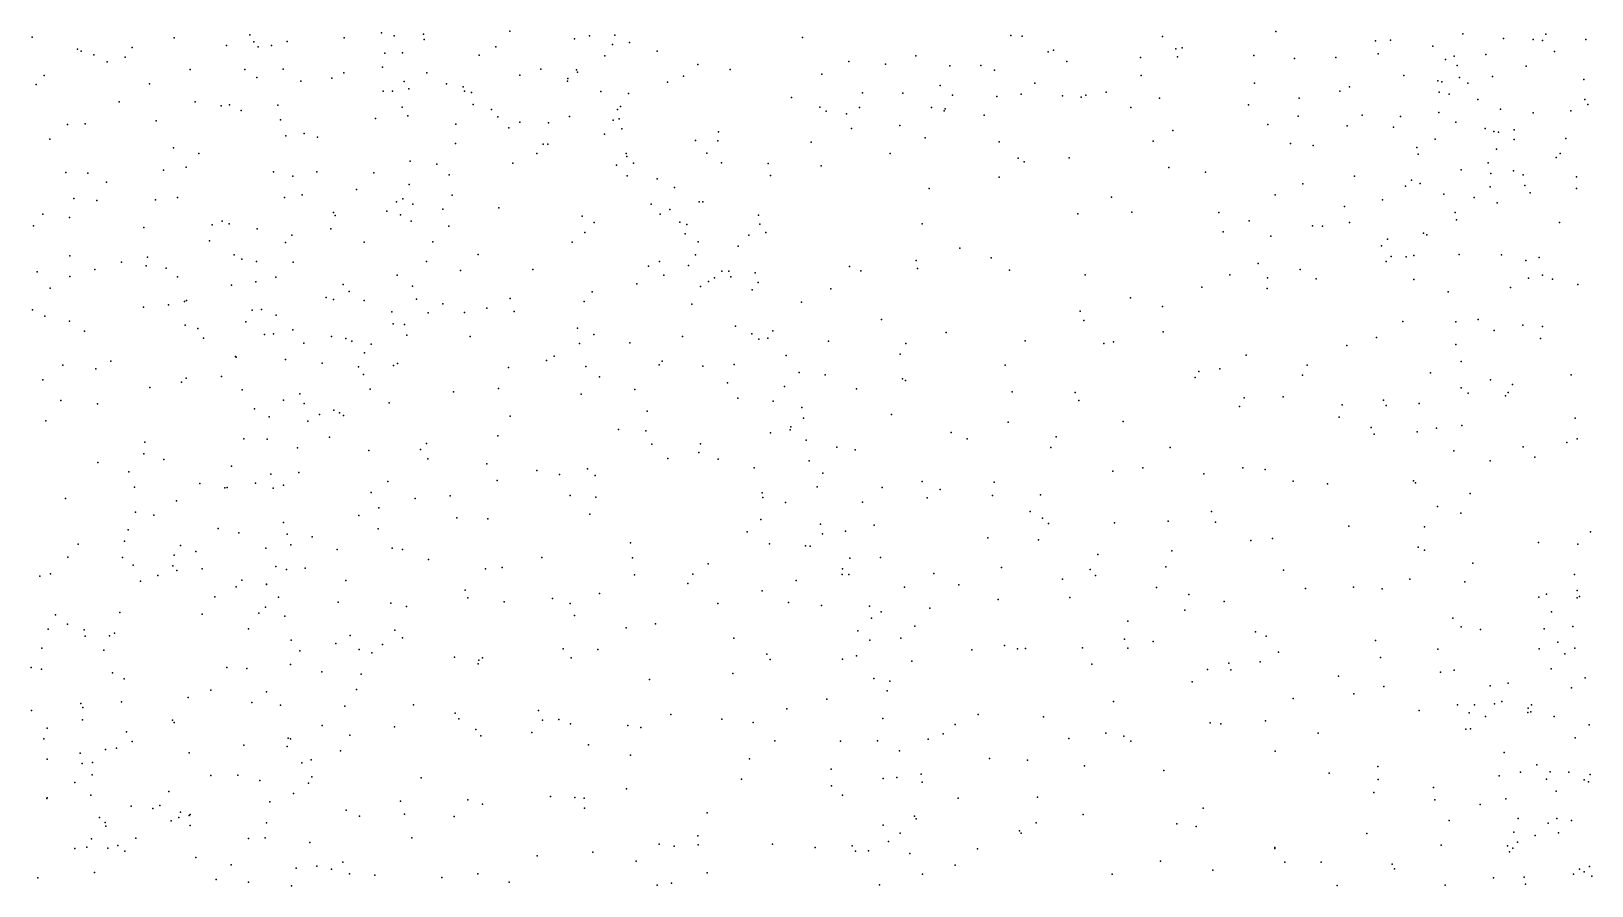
# Model space of a CAD drawing. Header units: metres. Extents: x -25 to 25, y -27.8 to 27.8.
# Drawn here: x -6.386 to -3.29, y 10.192 to 11.886 of the extents above; entities that cross this region are included whole.
import ezdxf

# ---------------------------------------------------------------- set-up
doc = ezdxf.new("R2010")
doc.units = ezdxf.units.M

msp = doc.modelspace()

# ---------------------------------------------------------------- linework, layer by layer
for p in [(-6.384, 11.8746, 17.5091), (-6.1025, 11.8728, 5.936), (-5.9987, 11.858, 3.5829), (-5.9525, 11.8788, -12.6116), (-5.9444, 11.8651, 1.1571), (-5.8783, 11.8658, 4.0131), (-5.7656, 11.8729, 5.8688), (-5.691, 11.8828, 2.0246), (-5.6664, 11.8772, -12.105), (-5.6078, 11.8804, 5.7345), (-5.6065, 11.8698, 1.8344), (-5.4366, 11.8861, 15.2556), (-5.3084, 11.8711, 4.7305), (-5.2783, 11.8773, 14.7524), (-5.2332, 11.8601, -18.8003), (-5.2282, 11.8784, 14.5868), (-5.1991, 11.8637, 12.0339), (-4.8563, 11.8739, -19.0434), (-4.4427, 11.8775, 6.7129), (-4.4205, 11.8766, 11.5283), (-4.1417, 11.8757, 11.7486), (-3.9172, 11.8857, 6.2401), (-3.7192, 11.8672, 4.6624), (-3.6896, 11.8683, 4.4577), (-3.546, 11.8812, -19.246), (-3.4652, 11.8715, 18.4711), (-3.4064, 11.8698, 14.0008), (-3.388, 11.8675, 20.7404), (-3.3811, 11.8805, -19.0897), (-3.3023, 11.8698, 6.234), (-6.2944, 11.8504, 17.6361), (-6.287, 11.8466, 5.8599), (-6.262, 11.839, 6.1154), (-6.1999, 11.8347, -15.8495), (-6.1862, 11.8536, -15.4387), (-5.9362, 11.8555, 11.347), (-5.9093, 11.8575, -16.7727), (-5.6849, 11.8427, 13.7425), (-5.6493, 11.8431, 11.7169), (-5.4974, 11.8387, 11.8855), (-5.4647, 11.8554, 4.4532), (-5.2479, 11.8372, 5.1579), (-5.1447, 11.8465, 11.5018), (-4.6313, 11.8373, 11.9642), (-4.369, 11.8455, 18.6488), (-4.3584, 11.8485, 11.9515), (-4.1858, 11.8337, 12.0872), (-4.1154, 11.8514, 5.7641), (-4.112, 11.8353, 12.42), (-4.103, 11.853, 5.531), (-3.9605, 11.8383, 18.521), (-3.8803, 11.8322, 5.056), (-3.7982, 11.8343, 18.4716), (-3.7143, 11.8416, 7.177), (-3.6056, 11.8566, 11.977), (-3.5803, 11.8302, 4.2475), (-3.5632, 11.8366, 6.2769), (-3.5006, 11.84, 20.9632), (-3.3641, 11.846, 7.8363), (-6.3607, 11.7982, 0.9805), (-6.2352, 11.8254, -16.4384), (-6.0709, 11.81, 14.1014), (-5.9625, 11.8105, 3.8336), (-5.8865, 11.811, 3.2164), (-5.7661, 11.8038, 6.0275), (-5.6895, 11.8148, 11.3523), (-5.6015, 11.8033, 4.2501), (-5.4168, 11.7988, -11.1853), (-5.3751, 11.8111, 5.5651), (-5.3043, 11.8099, 18.2612), (-5.3025, 11.8049, 15.0118), (-5.0924, 11.7973, 12.1455), (-5.0637, 11.8203, 6.6019), (-4.9996, 11.8104, 14.128), (-4.8176, 11.8012, 12.0403), (-4.7641, 11.826, 13.4595), (-4.6913, 11.8211, 6.6161), (-4.5636, 11.8173, 13.5697), (-4.502, 11.8179, -10.489), (-4.4749, 11.8092, 13.3549), (-4.3318, 11.8262, 13.1184), (-4.1842, 11.7982, 11.6111), (-3.6634, 11.7984, 13.936), (-3.5575, 11.8184, 21.2718), (-3.4873, 11.7961, 22.407), (-3.4207, 11.8169, 7.6696), (-6.3763, 11.7806, 16.6276), (-6.1516, 11.7819, 1.0235), (-5.9388, 11.7942, 16.1808), (-5.8511, 11.7874, -15.1707), (-5.7897, 11.7933, 11.6438), (-5.688, 11.7674, 18.04), (-5.6696, 11.7672, -16.0436), (-5.6462, 11.7863, 5.9293), (-5.6368, 11.7716, -11.6916), (-5.5621, 11.7817, 1.6829), (-5.5294, 11.7756, 5.8238), (-5.5265, 11.7674, 11.4225), (-5.3222, 11.7869, 15.5092), (-5.3217, 11.7921, 15.1692), (-5.2564, 11.7669, 13.4726), (-5.1237, 11.7851, 18.4256), (-4.5827, 11.7788, 13.2318), (-4.3952, 11.7831, 12.9689), (-4.2538, 11.7653, 12.4199), (-3.9596, 11.7833, 5.2746), (-3.7899, 11.7671, -18.9688), (-3.7709, 11.7759, 6.1368), (-3.5954, 11.7878, 18.452), (-3.5933, 11.7655, 21.5382), (-3.5876, 11.7857, 4.7315), (-3.5529, 11.7943, -18.9954), (-3.5359, 11.7834, 22.1073), (-3.306, 11.7904, -18.7579), (-6.2119, 11.7463, -12.6496), (-6.061, 11.7464, 6.0184), (-6.0095, 11.7384, 17.886), (-5.993, 11.7399, 11.5321), (-5.8967, 11.7396, 2.9429), (-5.65, 11.7356, -17.8496), (-5.5128, 11.7647, 18.1378), (-5.5097, 11.7409, 15.8311), (-5.2168, 11.7366, 14.7399), (-5.2014, 11.7629, 4.9807), (-4.8782, 11.7545, 13.176), (-4.8219, 11.7355, 12.9808), (-4.7431, 11.735, 12.2166), (-4.7368, 11.7643, -10.4827), (-4.6572, 11.763, 13.8029), (-4.6003, 11.7352, 12.7977), (-4.5582, 11.7591, 12.9615), (-4.4706, 11.7564, 12.1465), (-4.4222, 11.7613, 12.816), (-4.3404, 11.7582, 12.6387), (-4.3029, 11.7553, 6.7287), (-4.2942, 11.7594, 12.268), (-4.205, 11.7351, -10.462), (-4.1477, 11.7536, -18.9027), (-3.9715, 11.7404, 5.4681), (-3.871, 11.7536, 7.0964), (-3.5733, 11.7613, 21.8514), (-3.5166, 11.751, 4.539), (-3.3043, 11.7505, 8.0248), (-3.298, 11.7411, 4.227), (-6.1383, 11.7085, 11.4246), (-5.9699, 11.7289, -16.5786), (-5.8918, 11.7107, 3.4338), (-5.7029, 11.7132, 15.9535), (-5.6389, 11.7186, 1.409), (-5.4732, 11.7309, 13.6119), (-5.4606, 11.7163, 12.0121), (-5.4171, 11.706, -18.2679), (-5.3601, 11.7042, 5.736), (-5.3184, 11.717, -18.4998), (-5.2319, 11.71, -10.7969), (-5.223, 11.7312, 5.3211), (-5.2195, 11.7126, 6.5514), (-4.8093, 11.7278, 6.54), (-4.7686, 11.7225, 12.821), (-4.5747, 11.7285, 18.6463), (-4.5727, 11.732, 11.5088), (-4.4954, 11.72, 12.5208), (-3.8727, 11.7179, -10.6184), (-3.7459, 11.7195, 11.8407), (-3.6697, 11.7172, -18.6082), (-3.5937, 11.7247, 5.0593), (-3.5601, 11.7058, 20.8771), (-3.4715, 11.7315, 4.8711), (-3.4065, 11.7246, 4.6531), (-3.3318, 11.7286, 18.4541), (-6.3493, 11.6722, 17.5472), (-6.3142, 11.7015, 5.9468), (-6.2791, 11.7023, 14.2499), (-5.8812, 11.6787, 2.3071), (-5.8446, 11.6836, 3.1023), (-5.8181, 11.676, -12.6021), (-5.5438, 11.7016, 6.1726), (-5.4384, 11.6943, 6.3523), (-5.2489, 11.6819, 12.2292), (-5.2145, 11.6925, 14.9418), (-5.0229, 11.6868, 12.3772), (-4.7587, 11.6932, 12.394), (-4.6629, 11.6992, 12.5784), (-4.6127, 11.6745, 6.5263), (-4.1214, 11.689, 13.803), (-3.933, 11.7012, -18.6848), (-3.7758, 11.6988, 5.2638), (-3.6837, 11.6957, 6.0299), (-3.6011, 11.6721, 7.4178), (-3.5018, 11.6932, 7.5349), (-3.4848, 11.6872, 20.6739), (-3.4755, 11.686, 13.9782), (-3.4439, 11.6907, -16.4897), (-3.3417, 11.6737, 5.1374), (-6.1042, 11.6547, -16.1546), (-6.0539, 11.644, 1.0327), (-5.5446, 11.6634, -15.8041), (-5.3831, 11.6437, 6.1151), (-5.3707, 11.6625, 18.2678), (-5.3615, 11.6622, 5.9103), (-5.2062, 11.6435, 18.4187), (-5.0685, 11.6692, -18.7796), (-5.0461, 11.6446, 14.338), (-5.0237, 11.6686, 18.5276), (-4.8388, 11.6665, 14.0286), (-4.6823, 11.6435, 13.9179), (-4.4658, 11.6669, 6.5776), (-4.1603, 11.668, 6.7734), (-3.8878, 11.6635, 13.8465), (-3.843, 11.6598, 5.8094), (-3.6374, 11.6553, 21.2068), (-3.6347, 11.6426, 21.4067), (-3.4794, 11.6524, 5.2202), (-3.4441, 11.6714, -18.5633), (-3.3532, 11.6435, 20.4842), (-6.1235, 11.6108, -15.3668), (-6.079, 11.6169, 14.0543), (-5.6344, 11.6282, 2.018), (-5.5814, 11.6223, 11.85), (-5.4308, 11.6243, 4.3343), (-5.2248, 11.6208, 5.6885), (-5.2047, 11.6376, 15.3386), (-5.1912, 11.6244, 4.7759), (-5.0165, 11.6251, 11.5451), (-4.9241, 11.6237, 14.154), (-4.8191, 11.6194, 11.5339), (-4.4282, 11.6344, -18.8324), (-4.4165, 11.6273, -10.3999), (-4.3267, 11.6352, 18.6044), (-4.1293, 11.616, 18.5293), (-3.5491, 11.6112, 5.8991), (-3.4959, 11.6255, -17.0552), (-3.3609, 11.636, 5.8812), (-6.3175, 11.6058, 16.4177), (-6.2739, 11.605, 6.1058), (-6.2368, 11.5866, 11.4554), (-5.9054, 11.6071, 2.8467), (-5.8669, 11.5989, 11.652), (-5.8194, 11.6076, -17.311), (-5.7067, 11.6055, -17.6395), (-5.6362, 11.5821, -12.3125), (-5.5569, 11.6011, 13.7168), (-5.2042, 11.5996, 11.5414), (-5.1441, 11.5935, 12.3465), (-4.9196, 11.6001, 6.4669), (-4.4658, 11.5966, 13.833), (-4.0563, 11.6064, 11.6161), (-3.8635, 11.5835, 18.43), (-3.7609, 11.599, 5.6839), (-3.66, 11.5791, 21.0719), (-3.6477, 11.591, 5.4762), (-3.6304, 11.584, -16.8624), (-3.4906, 11.6041, 11.8803), (-3.4458, 11.6091, -10.9622), (-3.4266, 11.6017, 7.6545), (-3.4228, 11.5805, 5.5081), (-3.3204, 11.5974, -11.1723), (-6.3017, 11.5545, 0.9284), (-6.2558, 11.5505, 9.2342), (-6.1397, 11.5519, -15.8318), (-6.0961, 11.5567, 17.8001), (-5.8839, 11.5568, 17.9621), (-5.8488, 11.562, 3.5232), (-5.741, 11.5723, 2.1685), (-5.6614, 11.5482, -11.4643), (-5.6491, 11.5541, -12.0276), (-5.5512, 11.5611, 1.7482), (-5.1101, 11.5762, 6.4584), (-4.6047, 11.5742, 11.5237), (-4.243, 11.5573, 6.6212), (-3.9182, 11.5615, 11.6846), (-3.7056, 11.5517, -17.208), (-3.5838, 11.563, 5.6282), (-3.5234, 11.5568, 22.0362), (-3.4915, 11.5778, 22.2448), (-3.4124, 11.5656, 22.4498), (-3.3203, 11.5743, -17.2787), (-6.3631, 11.5236, -16.9655), (-5.7863, 11.5267, 11.2677), (-5.7835, 11.5209, 1.2316), (-5.681, 11.5295, -11.7342), (-5.6533, 11.5223, -15.3012), (-5.6292, 11.543, 11.3667), (-5.5698, 11.5333, -11.1609), (-5.4582, 11.5358, -10.9737), (-5.2934, 11.5194, 15.5503), (-5.1565, 11.543, 5.8847), (-5.1384, 11.5237, -18.4086), (-5.1195, 11.5328, 4.9053), (-5.0611, 11.548, 14.5233), (-5.0535, 11.5478, 12.4705), (-4.9435, 11.5216, 18.631), (-4.3099, 11.5241, -18.6268), (-4.2027, 11.5272, 13.8234), (-4.0299, 11.527, -18.372), (-3.7805, 11.5387, 13.858), (-3.5615, 11.5266, 18.4167), (-3.4777, 11.5462, -16.3069), (-6.3819, 11.5, 11.6161), (-6.31, 11.5165, 17.556), (-6.1629, 11.4971, 9.4238), (-6.0271, 11.5021, 16.0545), (-6.0074, 11.5098, 11.2638), (-5.9932, 11.504, 2.5768), (-5.9381, 11.4942, 2.7253), (-5.7919, 11.4942, 3.2033), (-5.6323, 11.5096, 18.12), (-5.5576, 11.4999, -15.5179), (-5.288, 11.4874, 18.4418), (-5.2693, 11.507, -18.2345), (-5.0993, 11.5074, 5.5664), (-5.0852, 11.5028, 5.395), (-4.9409, 11.5036, 13.2408), (-4.9286, 11.4872, -18.5632), (-4.6184, 11.5044, 18.6846), (-4.0216, 11.4882, 18.451), (-3.97, 11.5099, 6.8864), (-3.8442, 11.5005, -17.6917), (-3.8245, 11.4999, 7.1275), (-3.7709, 11.5072, -17.0043), (-3.5585, 11.5122, 21.8307), (-3.3541, 11.5068, 11.8885), (-6.0328, 11.4709, 13.9662), (-5.8817, 11.4674, 15.9172), (-5.8693, 11.4815, 13.8705), (-5.7257, 11.4681, 3.9205), (-5.5892, 11.4686, 1.5872), (-5.3129, 11.4678, 11.5367), (-5.0885, 11.4843, 6.1349), (-5.0628, 11.4687, 14.7741), (-4.9837, 11.4601, -10.4856), (-4.9627, 11.482, 6.3441), (-4.5442, 11.4562, -10.374), (-3.9267, 11.48, -17.9229), (-3.7076, 11.4608, -16.6999), (-3.6956, 11.4736, 7.3286), (-3.6241, 11.4856, -18.0965), (-3.6172, 11.4824, 20.7663), (-6.3098, 11.4411, 6.1935), (-6.2071, 11.4286, 16.1815), (-6.1558, 11.4384, 11.582), (-5.9834, 11.4431, -15.4654), (-5.9684, 11.4344, 9.6493), (-5.939, 11.4294, 11.6212), (-5.8663, 11.4285, 2.893), (-5.6017, 11.4297, 1.8177), (-5.4995, 11.4432, 15.6714), (-5.14, 11.4296, 15.1666), (-5.0684, 11.4428, 13.4767), (-4.6303, 11.4316, -18.5845), (-4.4817, 11.4368, 6.4239), (-3.9519, 11.4259, -10.4701), (-3.6984, 11.4293, 21.1389), (-3.6881, 11.4397, 21.295), (-3.6583, 11.439, 21.4686), (-3.6431, 11.4415, 11.7673), (-3.5533, 11.4436, -17.826), (-3.4693, 11.4427, 20.5406), (-3.4213, 11.4316, 22.3074), (-3.3943, 11.4376, 7.6785), (-6.3745, 11.409, 16.3753), (-6.3098, 11.3998, 9.0752), (-6.26, 11.4136, 11.46), (-6.1583, 11.4209, 0.9885), (-6.1185, 11.4166, -17.0019), (-6.0957, 11.399, 17.7636), (-5.9009, 11.3984, 1.1528), (-5.6602, 11.4025, 1.9667), (-5.5347, 11.4119, 4.1214), (-5.3911, 11.4136, 4.2868), (-5.1614, 11.4206, 12.2241), (-5.1312, 11.4023, 4.7287), (-5.0821, 11.4216, 11.5712), (-5.0307, 11.3972, 5.2889), (-5.016, 11.4106, 5.7589), (-5.0019, 11.4107, 14.6312), (-4.998, 11.3993, 6.0436), (-4.9499, 11.4071, 14.4497), (-4.7627, 11.4198, -10.3971), (-4.7406, 11.4111, 11.554), (-4.628, 11.4154, 14.0046), (-4.4453, 11.4124, 11.5312), (-4.295, 11.4033, -10.3776), (-4.0082, 11.4029, 11.6272), (-3.9337, 11.3973, 13.8075), (-3.8689, 11.4138, 18.4132), (-3.837, 11.3954, 11.7092), (-3.6432, 11.3937, -16.4929), (-3.4156, 11.3963, -11.1364), (-3.3883, 11.4025, -18.1283), (-3.3683, 11.3944, 20.4159), (-6.3487, 11.3765, 6.0398), (-5.9888, 11.3826, -15.9733), (-5.9406, 11.3894, -12.4979), (-5.7674, 11.3837, 2.1329), (-5.7556, 11.3701, 3.7659), (-5.63, 11.3806, 4.0038), (-5.2736, 11.3695, -10.6652), (-5.1844, 11.385, 13.6067), (-5.0586, 11.3802, 5.0377), (-5.0428, 11.3897, 14.9205), (-4.956, 11.3734, 18.7207), (-4.944, 11.3877, 12.6286), (-4.7999, 11.3752, 14.1934), (-4.0639, 11.379, 6.6533), (-3.9341, 11.3761, -17.4031), (-3.5748, 11.3695, 13.8649), (-3.4513, 11.3778, 22.1559), (-3.318, 11.384, -17.6689), (-6.3834, 11.3337, 14.2638), (-6.1637, 11.3388, 14.0402), (-6.1137, 11.3435, 9.6509), (-6.0822, 11.3503, 15.987), (-6.0778, 11.3523, 11.3075), (-5.9481, 11.3334, -15.7065), (-5.9295, 11.3342, -17.0579), (-5.8011, 11.3584, -15.8682), (-5.7866, 11.3541, 15.7751), (-5.7256, 11.3524, -12.0232), (-5.6221, 11.3551, 13.7843), (-5.5698, 11.3456, -10.9955), (-5.4822, 11.3372, 18.3509), (-5.4359, 11.3565, 15.5569), (-5.2894, 11.3502, 15.4174), (-5.0755, 11.3451, 4.8794), (-4.858, 11.3488, -18.3253), (-4.3053, 11.3314, 18.681), (-4.2056, 11.3577, -18.1308), (-4.1421, 11.3401, 18.5655), (-6.3594, 11.3214, 17.4314), (-6.31, 11.3116, 0.9441), (-6.0805, 11.3036, 11.4941), (-5.9601, 11.3101, 15.852), (-5.9003, 11.3232, 13.8698), (-5.671, 11.3299, 9.6588), (-5.668, 11.3062, -11.1836), (-5.6454, 11.3047, 1.6955), (-5.5989, 11.3278, -17.7357), (-5.5268, 11.3284, 11.4629), (-5.4283, 11.3304, 11.7838), (-4.989, 11.3017, 13.426), (-4.6993, 11.3144, 18.8261), (-4.2977, 11.3125, 6.4458), (-3.6652, 11.3105, 7.3055), (-3.5599, 11.3099, 11.7826), (-3.5155, 11.3145, 21.8669), (-3.4267, 11.3036, 13.8954), (-3.3878, 11.3008, -16.1025), (-6.2806, 11.2915, 9.5185), (-6.0556, 11.2971, 9.2663), (-6.0441, 11.2775, 13.9389), (-5.9233, 11.2851, 9.9005), (-5.9058, 11.2859, 11.5326), (-5.867, 11.2943, 2.2163), (-5.7907, 11.2806, 3.0643), (-5.7617, 11.2769, 9.4113), (-5.7502, 11.2715, 3.5082), (-5.641, 11.2837, 18.1682), (-5.5152, 11.2808, 11.6618), (-5.3026, 11.2973, 18.5665), (-5.2699, 11.285, 4.4282), (-5.0938, 11.2811, 12.1863), (-4.9563, 11.2865, 14.8271), (-4.9429, 11.2759, 5.3376), (-4.9246, 11.2774, 14.6702), (-4.915, 11.2921, 5.8542), (-4.8047, 11.2715, 14.3286), (-4.5712, 11.2891, -18.2259), (-4.4143, 11.2724, 13.8847), (-4.2388, 11.2703, 11.5683), (-4.1404, 11.2904, 13.7961), (-3.7173, 11.2788, 21.0175), (-3.4841, 11.2929, 7.5509), (-3.3921, 11.2767, -11.3337), (-5.981, 11.2414, 1.1614), (-5.9796, 11.2402, 2.5871), (-5.8453, 11.2675, 1.2638), (-5.725, 11.2487, 11.2952), (-5.7115, 11.2659, 1.4996), (-5.3488, 11.2422, 4.2828), (-5.2983, 11.267, 13.7051), (-5.1983, 11.2681, 11.9932), (-4.8883, 11.2434, 12.643), (-4.6626, 11.246, 6.2773), (-4.6513, 11.267, 11.562), (-4.2581, 11.267, -17.9301), (-3.9759, 11.2436, 6.6677), (-3.776, 11.263, 6.9961), (-3.5601, 11.265, 18.4209), (-6.3237, 11.2241, 16.1145), (-6.2583, 11.2169, 15.9651), (-6.2285, 11.232, -12.3749), (-5.8816, 11.2355, 11.1674), (-5.8093, 11.2278, -12.3039), (-5.7371, 11.2208, 1.9082), (-5.6677, 11.2236, 15.5597), (-5.6597, 11.2275, 3.9169), (-5.4392, 11.2196, 18.4617), (-5.3641, 11.2334, 11.5935), (-5.2858, 11.2214, 15.2732), (-5.1405, 11.225, 15.1228), (-5.1346, 11.2323, 13.5933), (-5.054, 11.222, 11.5959), (-4.9917, 11.2251, 5.0323), (-4.8627, 11.2098, -18.1553), (-4.4542, 11.2241, 18.8407), (-4.0698, 11.2112, -17.5956), (-4.0284, 11.2166, -10.4474), (-3.8549, 11.2242, 11.8005), (-3.6103, 11.2089, 13.7964), (-3.5495, 11.2311, -16.303), (-6.363, 11.1947, 8.9375), (-6.1508, 11.1797, -17.1415), (-6.0883, 11.1904, 9.7637), (-6.0787, 11.198, 15.727), (-6.009, 11.2017, 11.3928), (-5.7269, 11.2056, -17.325), (-5.4589, 11.1779, 4.1398), (-5.2588, 11.2009, -18.0293), (-5.0048, 11.1891, 18.8137), (-4.8919, 11.1821, 5.4701), (-4.8111, 11.2048, 11.5893), (-4.7486, 11.1772, 14.219), (-4.6575, 11.1968, 14.0777), (-4.6514, 11.1936, -10.3827), (-4.077, 11.1998, 6.5556), (-3.8641, 11.2042, 6.7782), (-3.5493, 11.179, -11.0148), (-3.4914, 11.1951, 7.3273), (-3.4478, 11.1855, 20.4883), (-3.331, 11.2052, 22.2224), (-6.3274, 11.154, 15.7344), (-6.2547, 11.1475, 14.1699), (-5.9679, 11.1754, 2.2473), (-5.8857, 11.1546, 2.0987), (-5.853, 11.1671, 11.4123), (-5.8446, 11.1481, 2.8991), (-5.7135, 11.1764, 3.7342), (-5.676, 11.1494, 9.8883), (-5.5483, 11.1713, 15.4242), (-5.295, 11.1664, 11.7713), (-5.1884, 11.1756, -10.5531), (-4.9845, 11.1589, -10.4484), (-4.9145, 11.1524, 5.1842), (-4.4398, 11.171, 11.5736), (-4.3148, 11.1696, 13.8133), (-4.3081, 11.154, 18.797), (-3.98, 11.1591, 13.7209), (-3.9023, 11.161, -16.9511), (-3.7854, 11.1457, 18.4254), (-3.7037, 11.155, 20.926), (-3.6327, 11.1484, 20.7357), (-3.5353, 11.1683, 21.7497), (-3.4613, 11.1631, 13.8296), (-3.4563, 11.1696, 21.9651), (-5.9431, 11.1372, 1.276), (-5.9138, 11.1216, -17.0858), (-5.8146, 11.1262, 13.8568), (-5.7856, 11.1352, 10.0053), (-5.7747, 11.1296, 3.1042), (-5.7669, 11.124, 15.4622), (-5.4362, 11.1232, 15.2854), (-5.1645, 11.1326, 11.6786), (-4.8575, 11.1403, 13.0594), (-4.8544, 11.1191, 5.7011), (-4.6795, 11.126, 18.9332), (-3.9888, 11.1424, 18.4868), (-3.7913, 11.1211, 13.7075), (-3.6983, 11.1444, 21.3415), (-3.3235, 11.1189, 20.3916), (-6.3569, 11.1138, 14.3794), (-5.8377, 11.113, -11.5919), (-5.4608, 11.0843, -17.7987), (-5.221, 11.0968, 13.6648), (-5.1668, 11.0938, 15.0346), (-4.9197, 11.0898, 12.2834), (-4.8802, 11.0956, 14.7323), (-4.8795, 11.1017, 12.4637), (-4.5608, 11.0907, 13.9594), (-4.4482, 11.1112, 6.3199), (-4.2202, 11.1121, 11.6986), (-3.7278, 11.1008, -16.6772), (-3.7219, 11.0873, 21.0979), (-3.6364, 11.0922, 6.9287), (-3.5981, 11.099, 21.6162), (-3.5481, 11.1047, 11.9247), (-6.1607, 11.0714, 15.4799), (-5.9647, 11.0782, 2.5834), (-5.9183, 11.0773, 10.0882), (-5.8582, 11.0599, 1.9036), (-5.7947, 11.0812, 9.3332), (-5.7165, 11.0547, 3.491), (-5.6141, 11.057, 9.449), (-5.6021, 11.069, 15.3132), (-5.1551, 11.0676, 11.843), (-5.0587, 11.0682, -18.0327), (-4.8486, 11.0754, 12.6646), (-4.788, 11.0612, 14.3805), (-4.7519, 11.0565, 6.1365), (-4.5292, 11.0778, -17.9625), (-4.3635, 11.0608, -17.8288), (-4.3527, 11.0817, -10.3902), (-4.1268, 11.061, 18.6922), (-3.5637, 11.0542, 20.6272), (-3.4262, 11.0624, 7.0558), (-3.3394, 11.0707, 18.5375), (-3.3194, 11.0778, 7.2056), (-6.2539, 11.0314, 15.3299), (-6.1631, 11.048, 1.1487), (-6.1233, 11.0373, -12.3343), (-5.9891, 11.0239, 2.1945), (-5.5991, 11.0382, 3.9397), (-5.4821, 11.0283, 4.089), (-5.1231, 11.0391, 4.59), (-5.0616, 11.0511, 13.5137), (-5.0232, 11.038, 12.026), (-4.8431, 11.0347, 12.9137), (-3.4919, 11.0343, 21.8145), (-3.4033, 11.0416, 11.9187), (-6.1924, 11.0126, 17.7377), (-5.9111, 11.0077, 2.721), (-5.8551, 11.0111, 15.2788), (-5.6789, 10.9932, -17.1514), (-5.4616, 10.9952, 13.752), (-5.3828, 11.0153, 15.0787), (-5.3379, 11.0076, -10.5937), (-5.2823, 11.0188, -17.9054), (-5.2675, 11.0056, 18.6837), (-4.9522, 11.0203, 11.6624), (-4.8158, 11.0101, 5.849), (-4.6184, 10.9932, -21.8434), (-4.4761, 10.9922, 13.8704), (-4.2402, 11.014, 6.4304), (-4.1806, 11.0207, -17.5781), (-4.0599, 11.0084, 13.673), (-3.9826, 11.0208, -17.1165), (-3.9385, 11.0175, 11.9847), (-3.8827, 10.9939, 18.4888), (-3.6439, 10.9948, 18.4638), (-6.181, 10.982, 15.1806), (-6.0514, 10.9893, 13.9994), (-6.0024, 10.981, 9.9728), (-5.9976, 10.9818, 1.4233), (-5.9415, 10.99, 9.2264), (-5.9059, 10.9805, 1.7697), (-5.8856, 10.9864, -12.0755), (-5.712, 10.9717, 13.8257), (-5.6248, 10.96, -10.8422), (-5.5552, 10.9648, 15.0942), (-5.3172, 10.9656, 13.6931), (-5.266, 10.9621, 14.9621), (-4.9362, 10.9707, 4.9473), (-4.9346, 10.9617, 18.9062), (-4.8267, 10.983, 5.5138), (-4.6982, 10.9814, 11.6861), (-4.6089, 10.9613, 18.9983), (-4.5827, 10.9779, 6.2816), (-4.4793, 10.9659, 11.7139), (-4.3836, 10.967, -21.7519), (-3.8147, 10.989, 6.6823), (-3.6401, 10.9905, 21.5069), (-3.5317, 10.9695, 13.7255), (-6.3184, 10.9597, 15.0028), (-6.1791, 10.9327, 14.3175), (-6.0979, 10.9552, 9.117), (-5.6968, 10.9414, 9.9867), (-4.8897, 10.9516, 12.1514), (-4.7373, 10.9528, -21.5986), (-4.4045, 10.9342, 6.346), (-4.0447, 10.9341, -10.5291), (-3.5964, 10.9438, -16.462), (-3.5499, 10.9307, 6.7738), (-6.1431, 10.9264, 9.773), (-6.0151, 10.9004, 15.0754), (-5.8857, 10.9125, 18.0766), (-5.736, 10.9263, 15.1182), (-5.6981, 10.8999, 3.6661), (-5.5418, 10.9215, -17.4042), (-5.4802, 10.9197, 18.4952), (-5.278, 10.9287, 4.3246), (-4.939, 10.9178, 14.7211), (-4.8206, 10.9086, 14.6056), (-4.7137, 10.907, 6.1661), (-4.38, 10.9207, 18.9362), (-4.3679, 10.9101, -22.0075), (-4.2369, 10.9112, 18.8358), (-4.1308, 10.9149, 11.9805), (-4.0368, 10.9127, 18.6432), (-3.7721, 10.9048, 12.1075), (-3.6218, 10.9039, -11.1664), (-6.293, 10.8693, 17.8085), (-6.2008, 10.8753, 14.6926), (-6.194, 10.8974, 1.2905), (-5.9745, 10.8915, 2.5332), (-5.8785, 10.8889, 13.8815), (-5.8711, 10.8679, -11.5442), (-5.8288, 10.8835, -11.2496), (-5.1971, 10.8719, 13.5889), (-4.9655, 10.8934, 11.835), (-4.9214, 10.8702, 13.2177), (-4.8164, 10.8898, 12.4258), (-4.7708, 10.8947, 6.0194), (-4.4885, 10.8821, -21.4356), (-4.388, 10.878, 11.8623), (-3.9665, 10.8767, 12.0968), (-3.9237, 10.8803, -16.9695), (-3.3958, 10.8724, 12.0186), (-3.3179, 10.8695, 22.0433), (-3.2929, 10.8939, 13.8247), (-6.3136, 10.8433, 9.5511), (-6.2048, 10.8426, -17.206), (-6.1029, 10.8471, 14.9054), (-6.0902, 10.8666, 1.5637), (-6.0599, 10.8545, -12.2087), (-5.9205, 10.8616, 10.1083), (-5.7794, 10.8588, 3.07), (-5.6698, 10.861, 18.3152), (-5.6497, 10.8588, 9.4141), (-5.5982, 10.839, 9.5731), (-5.3731, 10.8428, 18.5983), (-5.1935, 10.8419, 4.4412), (-4.8503, 10.8662, 12.9883), (-4.8406, 10.8655, -22.0964), (-4.7621, 10.8416, 5.6313), (-4.7012, 10.8425, 11.8175), (-4.27, 10.8489, -21.5154), (-4.1232, 10.8557, 6.4946), (-3.6348, 10.8633, 20.8303), (-3.6223, 10.8575, 13.6471), (-6.3688, 10.8055, 0.9337), (-6.3478, 10.8107, 8.722), (-6.1839, 10.8274, 1.44), (-6.135, 10.8069, 9.6458), (-6.1054, 10.8264, 2.2406), (-6.0971, 10.8171, 18.0317), (-6.0468, 10.8203, 2.3983), (-5.9009, 10.8252, 9.2486), (-5.8797, 10.8189, 14.9598), (-5.8429, 10.8219, 2.8907), (-5.4851, 10.8202, 13.7277), (-5.4516, 10.8227, 14.8764), (-5.1894, 10.8087, 14.8021), (-5.0734, 10.81, -21.9902), (-5.0435, 10.8302, -17.8319), (-4.7775, 10.8094, 14.3511), (-4.7768, 10.8201, 5.4768), (-4.7644, 10.8093, 12.1908), (-4.5954, 10.8108, 13.9678), (-4.4613, 10.8229, 13.8428), (-4.2855, 10.8193, -10.4668), (-4.2745, 10.8068, 12.0219), (-4.1354, 10.8245, -21.7352), (-3.902, 10.8178, -10.7117), (-3.5259, 10.8314, 20.6918), (-3.3245, 10.8093, 18.5975), (-6.1697, 10.7956, 1.8905), (-5.9799, 10.7847, 9.714), (-5.9682, 10.7979, 18.1509), (-5.9197, 10.7891, 9.8682), (-5.9192, 10.7897, -11.8876), (-5.7622, 10.7973, 9.8212), (-5.5251, 10.7782, -17.0431), (-5.0835, 10.7912, 4.647), (-4.9362, 10.777, 4.9091), (-4.8688, 10.7971, -21.3798), (-4.654, 10.7843, -10.3888), (-4.5462, 10.7886, 11.9339), (-4.3401, 10.7996, 6.4188), (-4.1536, 10.7834, -22.1885), (-3.8583, 10.7814, 12.1552), (-3.763, 10.7839, -10.8996), (-3.7062, 10.7809, 6.6136), (-3.6515, 10.7996, 21.016), (-3.5422, 10.7943, 18.5369), (-3.3192, 10.7774, 20.4973), (-6.0218, 10.7646, 9.5001), (-5.9213, 10.7446, 2.695), (-5.8956, 10.7639, -21.6896), (-5.7774, 10.7545, 9.6318), (-5.6727, 10.7521, -21.7911), (-5.6418, 10.7454, 13.7488), (-5.5199, 10.7631, -10.6056), (-5.4478, 10.7546, 4.1325), (-5.352, 10.7617, -17.4476), (-5.317, 10.7519, 13.6191), (-5.259, 10.7714, -17.6624), (-5.0243, 10.7519, 18.862), (-4.884, 10.7537, -22.2961), (-4.8183, 10.7474, 14.5587), (-4.7231, 10.7465, 14.1712), (-4.468, 10.7592, -22.3847), (-4.3256, 10.7634, -17.4512), (-4.0893, 10.7693, 13.6355), (-4.0193, 10.7554, -21.9112), (-3.3951, 10.7643, 21.8926), (-3.3798, 10.7704, 6.6871), (-3.3189, 10.763, 23.3935), (-3.3147, 10.7653, 23.5739), (-6.3383, 10.7289, 9.3339), (-6.2103, 10.7338, 2.1294), (-6.0471, 10.7304, 14.4605), (-5.9348, 10.7323, -21.9337), (-5.8829, 10.7262, 14.7719), (-5.3082, 10.7277, -21.778), (-4.7193, 10.7226, 5.8396), (-4.6997, 10.7353, 6.1602), (-4.6034, 10.7421, 6.3284), (-4.2107, 10.7165, -17.2323), (-4.0973, 10.7386, 12.1425), (-3.5662, 10.7222, 20.8697), (-3.3704, 10.7348, 13.771), (-6.3523, 10.701, 0.4231), (-6.3145, 10.7103, 1.51), (-6.2811, 10.6992, 18.0734), (-6.2794, 10.6869, 1.999), (-6.2308, 10.6873, 8.8496), (-6.2208, 10.6931, 9.2179), (-5.9548, 10.7014, 14.0591), (-5.7534, 10.6882, 18.4047), (-5.6649, 10.6987, -22.0041), (-5.6494, 10.6838, 14.7711), (-5.2059, 10.7031, 18.7154), (-5.148, 10.7114, 4.5134), (-4.9921, 10.6831, 13.279), (-4.7461, 10.6972, 18.9592), (-4.6613, 10.6826, -17.6058), (-4.6329, 10.7064, -21.1835), (-3.9572, 10.6957, -21.6961), (-3.936, 10.6867, 6.5413), (-3.5493, 10.7052, 21.5091), (-3.511, 10.6998, 6.5952), (-3.3847, 10.7016, -11.0837), (-3.3278, 10.7062, 23.7589), (-6.3649, 10.663, 1.214), (-6.2418, 10.6588, 0.6749), (-5.8702, 10.6786, -11.4107), (-5.8531, 10.6577, -11.1794), (-5.7821, 10.6723, -21.4619), (-5.7354, 10.6607, 3.5774), (-5.7106, 10.6538, -10.7528), (-5.6891, 10.6702, 3.8755), (-5.3307, 10.6618, 18.6242), (-5.2623, 10.6605, -22.1134), (-4.9271, 10.6511, -10.3547), (-4.7222, 10.679, 5.5627), (-4.5201, 10.6598, 13.9148), (-4.4552, 10.6681, 18.9302), (-4.4298, 10.6618, 6.4453), (-4.4135, 10.6624, -21.1401), (-4.3004, 10.6635, 12.1368), (-4.217, 10.6809, -22.4532), (-4.2107, 10.6633, 18.7906), (-4.1606, 10.6763, -21.2884), (-3.9118, 10.6554, 18.5952), (-3.7194, 10.6783, -16.6576), (-3.5957, 10.661, 21.2837), (-3.3943, 10.6618, 23.1836), (-3.3573, 10.6751, -19.3924), (-3.3434, 10.652, 22.9925), (-3.324, 10.6631, 12.071), (-6.3862, 10.6246, 8.5352), (-6.3655, 10.6211, 9.1346), (-5.9983, 10.6247, -21.4295), (-5.9587, 10.6227, 14.1934), (-5.8718, 10.6304, 14.6352), (-5.5463, 10.6455, -21.4929), (-5.4996, 10.6319, 14.7176), (-5.4979, 10.6392, 18.5391), (-5.4911, 10.6442, -16.7979), (-5.3151, 10.6441, 14.7013), (-4.9201, 10.6406, 14.6241), (-4.7765, 10.6413, 14.3858), (-4.7487, 10.6477, 5.3808), (-4.6392, 10.6374, 12.2156), (-4.2819, 10.6315, 6.4861), (-4.0524, 10.6207, 18.6546), (-4.01, 10.6334, -16.992), (-4.006, 10.6201, -22.4674), (-3.9483, 10.6362, 13.6059), (-3.7092, 10.6448, 6.5413), (-3.5629, 10.6193, 12.1927), (-3.3707, 10.6221, 6.5945), (-6.225, 10.6142, -21.8519), (-6.2015, 10.6025, 0.8782), (-5.8099, 10.6162, 3.1804), (-5.7318, 10.6114, -22.1852), (-5.1593, 10.6007, -22.3692), (-4.994, 10.6127, -17.4822), (-4.7146, 10.6031, 12.7188), (-4.683, 10.5973, 12.5356), (-4.0833, 10.596, 12.2197), (-3.7928, 10.6077, 13.6094), (-3.5905, 10.6157, -16.3948), (-3.4921, 10.5886, -10.9048), (-3.4564, 10.5938, 23.4983), (-3.3033, 10.6039, 13.8279), (-6.0748, 10.5655, -22.1647), (-6.0296, 10.58, 2.5035), (-5.9195, 10.5763, 18.4322), (-5.7411, 10.581, -16.8219), (-4.8079, 10.5617, 5.2197), (-4.6882, 10.5785, 5.6766), (-3.8827, 10.5634, -10.7287), (-3.7623, 10.5725, -21.5738), (-3.7029, 10.5871, -21.8929), (-3.4686, 10.5575, 20.8641), (-3.3304, 10.5842, 23.9634), (-6.3858, 10.5393, -0.8661), (-6.288, 10.5532, -21.6234), (-6.2836, 10.5455, 8.9615), (-6.2074, 10.5564, 0.5143), (-5.9485, 10.5552, -17.0322), (-5.8915, 10.5503, 2.9731), (-5.7638, 10.5479, 3.7444), (-5.6281, 10.551, 4.0159), (-5.5452, 10.5341, 13.6345), (-5.3798, 10.5397, 13.553), (-5.1173, 10.5317, 13.4137), (-4.8869, 10.5429, 13.1573), (-4.5078, 10.5314, -17.2895), (-4.3778, 10.5271, 12.2487), (-4.2392, 10.5571, 13.7435), (-3.6329, 10.5393, 18.5757), (-3.5567, 10.5508, 13.6808), (-3.5334, 10.5349, 6.5248), (-3.5228, 10.5507, 21.1187), (-3.5008, 10.5278, 21.3555), (-3.4831, 10.553, 21.5279), (-3.4168, 10.5352, 21.6985), (-3.4166, 10.5441, 18.5938), (-3.4108, 10.5371, -19.2357), (-3.41, 10.5507, -16.234), (-3.3646, 10.5276, 22.7617), (-6.3548, 10.5047, -0.4737), (-6.2847, 10.521, 0.2344), (-6.197, 10.4971, 1.1384), (-6.1061, 10.5204, -12.1482), (-6.1027, 10.5157, 18.3762), (-5.8093, 10.5097, -10.883), (-5.6654, 10.507, 14.6238), (-5.5378, 10.5229, -16.5054), (-5.5043, 10.5021, -21.2693), (-5.3933, 10.4961, 14.6525), (-5.3717, 10.5204, -10.4124), (-5.3397, 10.5218, 4.3188), (-5.3166, 10.5133, -16.8187), (-5.2023, 10.5099, 14.6475), (-5.1769, 10.506, 18.6698), (-5.0161, 10.5223, 18.7689), (-4.9538, 10.516, 4.8967), (-4.6968, 10.5234, 6.2517), (-4.5535, 10.5117, -20.9981), (-4.0473, 10.5152, 13.6663), (-4.0262, 10.5131, 6.5177), (-3.9376, 10.5191, -21.2287), (-3.5401, 10.5026, -21.768), (-3.5306, 10.5034, 23.264), (-3.2954, 10.5108, 21.9077), (-6.3609, 10.4835, -0.2151), (-6.2171, 10.4649, -21.3709), (-6.186, 10.4777, 2.3452), (-5.9646, 10.471, -11.8565), (-5.8781, 10.4678, 3.2636), (-5.8766, 10.4847, 14.3886), (-5.8717, 10.4833, -11.3134), (-5.7544, 10.4903, 13.7448), (-5.4939, 10.4892, -22.3618), (-5.2804, 10.4717, -22.4872), (-4.9108, 10.479, -21.094), (-4.7806, 10.4784, -17.2666), (-4.7072, 10.4795, 12.8587), (-4.6069, 10.4825, 12.3833), (-4.577, 10.4931, 18.8637), (-4.3274, 10.4838, -20.983), (-4.2545, 10.4944, 18.7241), (-4.2186, 10.4884, -17.097), (-4.2048, 10.4787, 6.5288), (-3.833, 10.4942, 12.2402), (-3.3229, 10.4851, 12.1212), (-6.3546, 10.4428, 2.1904), (-6.2893, 10.4547, 0.0869), (-6.2848, 10.4341, 1.3149), (-6.2645, 10.4364, -17.1571), (-6.239, 10.4622, 8.5177), (-6.0728, 10.4554, 0.8317), (-5.8496, 10.4359, 3.5364), (-5.8306, 10.4419, 13.8877), (-5.7727, 10.4593, 3.8888), (-5.1974, 10.4509, 4.5172), (-4.9615, 10.4436, -10.3112), (-4.6633, 10.4595, 5.9271), (-4.4852, 10.4444, -22.777), (-4.41, 10.441, 13.9029), (-3.9183, 10.4588, -22.7002), (-3.4642, 10.4561, -21.9718), (-6.2652, 10.412, -22.1807), (-6.0296, 10.4109, 0.9898), (-5.9765, 10.411, 2.7687), (-5.8295, 10.4082, -22.3965), (-5.6125, 10.4062, 18.6081), (-4.9773, 10.4033, 13.3111), (-4.799, 10.4231, 14.4806), (-4.6961, 10.4048, -10.3553), (-4.6691, 10.4067, 5.5453), (-4.6204, 10.413, 12.5418), (-4.2965, 10.4297, -10.4911), (-4.1395, 10.4207, -22.8152), (-3.811, 10.4154, -21.0929), (-3.7144, 10.4285, 13.6664), (-3.7142, 10.4029, -16.4229), (-3.4737, 10.4099, -22.2245), (-3.4315, 10.417, 21.0222), (-3.3992, 10.4318, -10.6846), (-3.3801, 10.4031, 21.5911), (-3.3731, 10.4179, 22.6376), (-3.3356, 10.4175, -18.5716), (-3.2933, 10.4128, -19.9138), (-6.2995, 10.3966, -0.639), (-6.2677, 10.3719, -0.0502), (-6.1129, 10.379, 1.2841), (-5.9327, 10.4008, 3.1283), (-5.8659, 10.3752, 14.2084), (-5.836, 10.3951, 3.7596), (-5.205, 10.3841, 13.4742), (-4.7987, 10.3903, 18.7716), (-4.7764, 10.3717, 13.0808), (-4.6188, 10.3975, 14.1962), (-3.7224, 10.3766, 6.5001), (-3.6044, 10.3865, 23.3895), (-3.3612, 10.3795, -21.3349), (-3.3051, 10.4019, 13.9122), (-3.2967, 10.3982, 21.7856), (-6.355, 10.3653, 8.8097), (-6.3546, 10.3665, 8.1623), (-6.1877, 10.35, 8.4126), (-6.1446, 10.3455, 0.3263), (-6.1307, 10.3512, 8.124), (-5.9128, 10.3585, 3.3932), (-5.7615, 10.3416, -16.4517), (-5.6534, 10.3596, 13.6294), (-5.5202, 10.3625, 4.2111), (-5.4912, 10.354, 14.5764), (-5.3559, 10.369, 18.6215), (-5.3076, 10.3671, 4.4321), (-5.289, 10.3658, -16.5998), (-5.2888, 10.3458, -21.1437), (-4.5472, 10.3658, 18.7539), (-4.3899, 10.3677, 12.3811), (-4.0611, 10.346, 18.6057), (-3.6019, 10.3624, 23.0242), (-3.5119, 10.3534, 22.7605), (-3.4604, 10.3646, 12.1977), (-6.2509, 10.3275, -0.3442), (-6.2398, 10.3171, 8.6023), (-6.2384, 10.3104, -0.5033), (-6.1087, 10.3204, 18.4898), (-6.0934, 10.3274, 7.8142), (-6.0902, 10.3377, 2.5915), (-6.073, 10.3313, -12.0421), (-6.071, 10.3332, 0.4659), (-6.0708, 10.3118, -16.9949), (-5.9191, 10.317, -16.8452), (-5.7349, 10.3298, -10.6952), (-5.6456, 10.3341, 4.126), (-5.5473, 10.3295, -22.5447), (-5.0452, 10.3368, -16.9731), (-4.6963, 10.3124, 12.958), (-4.6336, 10.3302, 12.741), (-4.6303, 10.325, 6.5798), (-4.3922, 10.3167, 18.6696), (-4.2992, 10.3332, 13.89), (-4.1135, 10.3148, -16.9051), (-3.5734, 10.3213, 23.6807), (-3.436, 10.3256, 6.5315), (-3.3769, 10.316, -20.9469), (-3.3595, 10.3254, 21.4597), (-3.3303, 10.3213, -16.1452), (-6.2668, 10.2853, 2.4203), (-6.1787, 10.2862, 0.1274), (-5.955, 10.2859, 0.6549), (-5.9219, 10.2873, 18.5968), (-5.6314, 10.2867, -21.0778), (-5.0637, 10.2912, 14.5745), (-4.6856, 10.2797, 6.3826), (-4.6621, 10.2966, 6.1184), (-4.4256, 10.3011, -17.1052), (-4.4223, 10.2966, 14.0048), (-4.0748, 10.3092, 13.7931), (-3.7362, 10.2955, 18.5759), (-3.4449, 10.2981, -18.9102), (-3.4026, 10.2915, -19.4445), (-3.3563, 10.2969, 21.2917), (-6.2995, 10.2658, 7.9385), (-6.2761, 10.2684, -1.1094), (-6.2344, 10.2667, -0.8646), (-6.2146, 10.2719, -0.1608), (-6.2003, 10.2608, 1.4835), (-6.0595, 10.2481, 2.9334), (-5.8334, 10.2778, 3.9285), (-5.3822, 10.2516, 13.5232), (-5.2717, 10.2585, -10.3718), (-5.1403, 10.2748, -16.7667), (-5.1104, 10.2702, -15.1776), (-5.0632, 10.2732, 4.8103), (-4.9153, 10.2748, 5.0365), (-4.8312, 10.2681, -20.9421), (-4.7576, 10.2713, 18.6697), (-4.7506, 10.2606, -22.8583), (-4.7254, 10.2613, 14.388), (-4.6431, 10.2562, 5.9655), (-4.5087, 10.2654, 12.5817), (-3.9191, 10.2678, -22.8886), (-3.9191, 10.2659, 18.5667), (-3.589, 10.2724, -20.8271), (-3.4577, 10.2712, 22.6069), (-3.4533, 10.2592, 24.0432), (-3.4466, 10.2663, -19.1845), (-3.4375, 10.2782, 13.9036), (-6.2606, 10.2182, 7.7891), (-5.9893, 10.2334, -21.0833), (-5.8604, 10.2267, -16.6081), (-5.8196, 10.2306, 1.2054), (-5.7907, 10.2251, 0.9099), (-5.7682, 10.2387, 7.9964), (-5.1858, 10.2407, 4.6454), (-5.0455, 10.2175, 18.614), (-4.5533, 10.2331, -20.8294), (-4.1459, 10.2407, -10.527), (-4.042, 10.2231, 12.3935), (-3.8993, 10.2389, -20.8229), (-3.8268, 10.2391, 12.3189), (-3.686, 10.2348, 23.2826), (-3.6813, 10.2258, 23.0084), (-3.3148, 10.225, 12.1687), (-3.3054, 10.2197, 22.3885), (-3.295, 10.2302, -18.4079), (-6.373, 10.208, 8.6909), (-6.019, 10.2041, 3.2497), (-5.9552, 10.1991, 3.5248), (-5.8696, 10.192, 1.3651), (-5.7547, 10.2156, 13.7276), (-5.7048, 10.2128, 7.8577), (-5.5713, 10.2086, 13.575), (-5.5002, 10.2159, 18.6548), (-5.4381, 10.199, -22.7097), (-5.1447, 10.1929, -16.0444), (-5.1158, 10.1973, -21.0184), (-4.7033, 10.194, 5.3551), (-4.6182, 10.215, 14.2718), (-4.2418, 10.2152, -22.9719), (-3.7951, 10.1927, 13.818), (-3.5809, 10.1935, 22.7125), (-3.4853, 10.2075, -10.4828), (-3.4244, 10.2088, -18.6972), (-3.4216, 10.195, 18.5865), (-3.3263, 10.2152, 14.0455), (-3.2902, 10.2113, 21.1503)]:
    msp.add_point(p)

doc.saveas('drawing.dxf')
